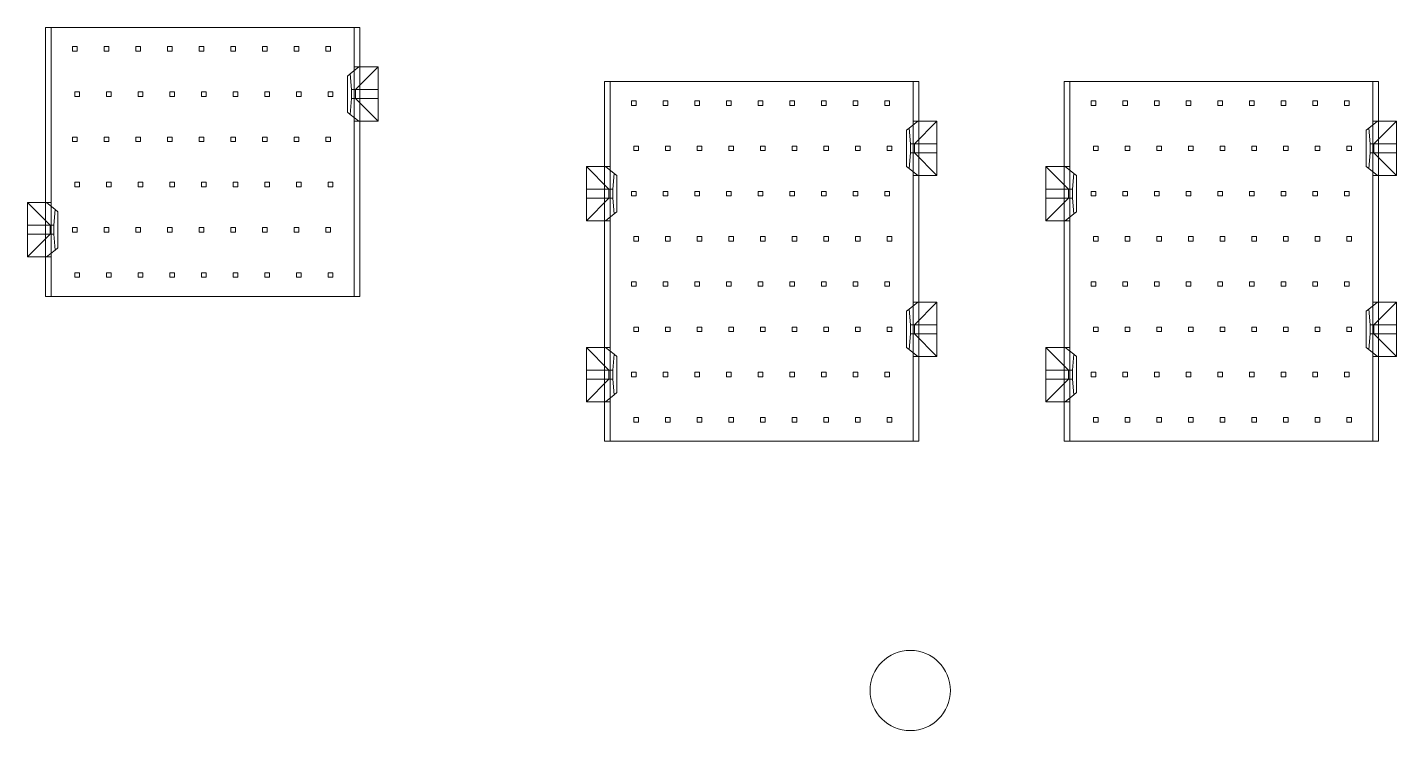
# Model space of a CAD drawing. Header units: millimetres. Extents: x -84 to 500, y -79 to 331.
# Drawn here: x 51.1 to 111.7, y 144.6 to 175.7 of the extents above; entities that cross this region are included whole.
import ezdxf
from ezdxf.lldxf.tags import DXFTag

# ---------------------------------------------------------------- set-up
doc = ezdxf.new("R2010")
doc.units = ezdxf.units.MM
tags = doc.linetypes.add('HIDDEN', pattern=[1.905, 1.27, -0.635]).pattern_tags.tags
tags[6:7] = [DXFTag(74, 4), DXFTag(75, 0), DXFTag(340, '0'), DXFTag(46, 1.0), DXFTag(50, 0.0), DXFTag(44, 0.0), DXFTag(45, 0.0)]
tags[4:5] = [DXFTag(74, 4), DXFTag(75, 0), DXFTag(340, '0'), DXFTag(46, 1.0), DXFTag(50, 0.0), DXFTag(44, 0.0), DXFTag(45, 0.0)]

msp = doc.modelspace()

# ---------------------------------------------------------------- linework, layer by layer
at = {"color": 7, "linetype": 'Continuous', "lineweight": 15}
for p, q in [((51.94, 167.92), (51.94, 175.67)), ((52.19, 175.67), (51.94, 175.67)), ((52.19, 175.67), (52.19, 167.92)), ((65.59, 175.67), (52.19, 175.67)), ((65.59, 173.92), (65.59, 175.67)), ((65.84, 175.67), (65.59, 175.67)), ((65.84, 175.67), (65.84, 173.92)), ((65.409, 173.615), (65.79, 173.92)), ((65.59, 173.92), (65.79, 173.92)), ((66.64, 173.92), (65.64, 172.92)), ((65.79, 173.92), (66.64, 173.92)), ((66.64, 173.92), (66.64, 172.92)), ((65.29, 173.52), (65.409, 173.615)), ((65.29, 171.92), (65.29, 173.52)), ((65.409, 173.615), (65.47, 172.92)), ((76.65, 173.27), (76.65, 169.52)), ((76.9, 173.27), (76.65, 173.27)), ((76.9, 173.27), (76.9, 169.52)), ((90.3, 173.27), (76.9, 173.27)), ((90.3, 171.52), (90.3, 173.27)), ((90.55, 173.27), (90.3, 173.27)), ((90.55, 173.27), (90.55, 171.52)), ((96.97, 173.27), (96.97, 169.52)), ((97.22, 173.27), (96.97, 173.27)), ((97.22, 173.27), (97.22, 169.52)), ((110.62, 173.27), (97.22, 173.27)), ((110.62, 171.52), (110.62, 173.27)), ((110.87, 173.27), (110.62, 173.27)), ((110.87, 173.27), (110.87, 171.52)), ((65.47, 172.52), (65.409, 171.825)), ((65.47, 172.92), (65.47, 172.52)), ((65.64, 172.92), (65.47, 172.92)), ((65.47, 172.52), (65.64, 172.52)), ((65.64, 172.52), (65.64, 172.92)), ((66.64, 172.92), (65.64, 172.92)), ((65.64, 172.52), (66.64, 172.52)), ((65.64, 172.52), (66.64, 171.52)), ((66.64, 172.92), (66.64, 172.52)), ((66.64, 172.52), (66.64, 171.52)), ((65.409, 171.825), (65.29, 171.92)), ((65.409, 171.825), (65.79, 171.52)), ((65.59, 163.77), (65.59, 171.52)), ((65.79, 171.52), (65.59, 171.52)), ((66.64, 171.52), (65.79, 171.52)), ((65.84, 163.77), (65.84, 171.52)), ((90.5, 171.52), (90.119, 171.215)), ((90.3, 171.52), (90.5, 171.52)), ((91.35, 171.52), (90.35, 170.52)), ((90.5, 171.52), (91.35, 171.52)), ((91.35, 171.52), (91.35, 170.52)), ((110.82, 171.52), (110.439, 171.215)), ((110.62, 171.52), (110.82, 171.52)), ((111.67, 171.52), (110.67, 170.52)), ((110.82, 171.52), (111.67, 171.52)), ((111.67, 171.52), (111.67, 170.52)), ((90, 171.12), (90.119, 171.215)), ((90, 169.52), (90, 171.12)), ((90.119, 171.215), (90.18, 170.52)), ((110.32, 171.12), (110.439, 171.215)), ((110.32, 169.52), (110.32, 171.12)), ((110.439, 171.215), (110.5, 170.52)), ((90.18, 170.12), (90.119, 169.425)), ((90.18, 170.52), (90.18, 170.12)), ((90.35, 170.52), (90.18, 170.52)), ((90.18, 170.12), (90.35, 170.12)), ((90.35, 170.12), (90.35, 170.52)), ((91.35, 170.52), (90.35, 170.52)), ((90.35, 170.12), (91.35, 169.12)), ((90.35, 170.12), (91.35, 170.12)), ((91.35, 170.52), (91.35, 170.12)), ((91.35, 170.12), (91.35, 169.12)), ((110.5, 170.12), (110.439, 169.425)), ((110.5, 170.52), (110.5, 170.12)), ((110.67, 170.52), (110.5, 170.52)), ((110.5, 170.12), (110.67, 170.12)), ((110.67, 170.12), (110.67, 170.52)), ((111.67, 170.52), (110.67, 170.52)), ((110.67, 170.12), (111.67, 169.12)), ((110.67, 170.12), (111.67, 170.12)), ((111.67, 170.52), (111.67, 170.12)), ((111.67, 170.12), (111.67, 169.12)), ((76.85, 168.52), (75.85, 169.52)), ((75.85, 168.52), (75.85, 169.52)), ((75.85, 169.52), (76.7, 169.52)), ((77.081, 169.215), (76.7, 169.52)), ((76.7, 169.52), (76.9, 169.52)), ((90.119, 169.425), (90, 169.52)), ((96.17, 169.52), (97.02, 169.52)), ((97.17, 168.52), (96.17, 169.52)), ((96.17, 168.52), (96.17, 169.52)), ((97.401, 169.215), (97.02, 169.52)), ((97.02, 169.52), (97.22, 169.52)), ((110.439, 169.425), (110.32, 169.52)), ((77.02, 168.52), (77.081, 169.215)), ((77.081, 169.215), (77.2, 169.12)), ((77.2, 169.12), (77.2, 167.52)), ((90.119, 169.425), (90.5, 169.12)), ((90.3, 163.52), (90.3, 169.12)), ((90.5, 169.12), (90.3, 169.12)), ((91.35, 169.12), (90.5, 169.12)), ((90.55, 169.12), (90.55, 163.52)), ((97.34, 168.52), (97.401, 169.215)), ((97.401, 169.215), (97.52, 169.12)), ((97.52, 169.12), (97.52, 167.52)), ((110.439, 169.425), (110.82, 169.12)), ((110.62, 163.52), (110.62, 169.12)), ((110.82, 169.12), (110.62, 169.12)), ((111.67, 169.12), (110.82, 169.12)), ((110.87, 169.12), (110.87, 163.52)), ((75.85, 168.12), (75.85, 168.52)), ((76.85, 168.52), (75.85, 168.52)), ((77.02, 168.52), (76.85, 168.52)), ((76.85, 168.52), (76.85, 168.12)), ((77.02, 168.12), (77.02, 168.52)), ((96.17, 168.12), (96.17, 168.52)), ((97.17, 168.52), (96.17, 168.52)), ((97.34, 168.52), (97.17, 168.52)), ((97.17, 168.52), (97.17, 168.12)), ((97.34, 168.12), (97.34, 168.52)), ((51.14, 167.92), (51.99, 167.92)), ((52.14, 166.92), (51.14, 167.92)), ((51.14, 166.92), (51.14, 167.92)), ((51.99, 167.92), (52.371, 167.615)), ((51.99, 167.92), (52.19, 167.92)), ((75.85, 167.12), (75.85, 168.12)), ((75.85, 167.12), (76.85, 168.12)), ((75.85, 168.12), (76.85, 168.12)), ((76.85, 168.12), (77.02, 168.12)), ((77.081, 167.425), (77.02, 168.12)), ((96.17, 167.12), (97.17, 168.12)), ((96.17, 168.12), (97.17, 168.12)), ((96.17, 167.12), (96.17, 168.12)), ((97.17, 168.12), (97.34, 168.12)), ((97.401, 167.425), (97.34, 168.12)), ((52.31, 166.92), (52.371, 167.615)), ((52.371, 167.615), (52.49, 167.52)), ((52.49, 167.52), (52.49, 165.92)), ((76.7, 167.12), (75.85, 167.12)), ((76.65, 161.52), (76.65, 167.12)), ((77.081, 167.425), (76.7, 167.12)), ((76.9, 167.12), (76.7, 167.12)), ((76.9, 167.12), (76.9, 161.52)), ((77.2, 167.52), (77.081, 167.425)), ((97.02, 167.12), (96.17, 167.12)), ((96.97, 161.52), (96.97, 167.12)), ((97.401, 167.425), (97.02, 167.12)), ((97.22, 167.12), (97.02, 167.12)), ((97.22, 167.12), (97.22, 161.52)), ((97.52, 167.52), (97.401, 167.425)), ((51.14, 166.52), (51.14, 166.92)), ((52.14, 166.92), (51.14, 166.92)), ((51.14, 166.52), (52.14, 166.52)), ((51.14, 165.52), (51.14, 166.52)), ((51.14, 165.52), (52.14, 166.52)), ((52.31, 166.92), (52.14, 166.92)), ((52.14, 166.92), (52.14, 166.52)), ((52.14, 166.52), (52.31, 166.52)), ((52.31, 166.52), (52.31, 166.92)), ((52.371, 165.825), (52.31, 166.52)), ((52.49, 165.92), (52.371, 165.825)), ((51.99, 165.52), (51.14, 165.52)), ((51.94, 163.77), (51.94, 165.52)), ((51.99, 165.52), (52.371, 165.825)), ((52.19, 165.52), (51.99, 165.52)), ((52.19, 165.52), (52.19, 163.77)), ((51.94, 163.77), (52.19, 163.77)), ((52.19, 163.77), (65.59, 163.77)), ((65.84, 163.77), (65.59, 163.77)), ((90.5, 163.52), (90.119, 163.215)), ((90.3, 163.52), (90.5, 163.52)), ((91.35, 163.52), (90.35, 162.52)), ((90.5, 163.52), (91.35, 163.52)), ((91.35, 163.52), (91.35, 162.52)), ((110.82, 163.52), (110.439, 163.215)), ((110.62, 163.52), (110.82, 163.52)), ((111.67, 163.52), (110.67, 162.52)), ((110.82, 163.52), (111.67, 163.52)), ((111.67, 163.52), (111.67, 162.52)), ((90, 163.12), (90.119, 163.215)), ((90, 161.52), (90, 163.12)), ((90.119, 163.215), (90.18, 162.52)), ((110.32, 163.12), (110.439, 163.215)), ((110.32, 161.52), (110.32, 163.12)), ((110.439, 163.215), (110.5, 162.52)), ((90.18, 162.52), (90.18, 162.12)), ((90.35, 162.52), (90.18, 162.52)), ((90.35, 162.12), (90.35, 162.52)), ((91.35, 162.52), (90.35, 162.52)), ((91.35, 162.52), (91.35, 162.12)), ((110.67, 162.52), (110.5, 162.52)), ((110.5, 162.52), (110.5, 162.12)), ((110.67, 162.12), (110.67, 162.52)), ((111.67, 162.52), (110.67, 162.52)), ((111.67, 162.52), (111.67, 162.12)), ((90.18, 162.12), (90.119, 161.425)), ((90.18, 162.12), (90.35, 162.12)), ((90.35, 162.12), (91.35, 162.12)), ((90.35, 162.12), (91.35, 161.12)), ((91.35, 162.12), (91.35, 161.12)), ((110.5, 162.12), (110.439, 161.425)), ((110.5, 162.12), (110.67, 162.12)), ((110.67, 162.12), (111.67, 162.12)), ((110.67, 162.12), (111.67, 161.12)), ((111.67, 162.12), (111.67, 161.12)), ((76.85, 160.52), (75.85, 161.52)), ((75.85, 160.52), (75.85, 161.52)), ((75.85, 161.52), (76.7, 161.52)), ((76.7, 161.52), (77.081, 161.215)), ((76.7, 161.52), (76.9, 161.52)), ((77.02, 160.52), (77.081, 161.215)), ((77.081, 161.215), (77.2, 161.12)), ((77.2, 161.12), (77.2, 159.52)), ((90.119, 161.425), (90, 161.52)), ((90.5, 161.12), (90.119, 161.425)), ((90.3, 157.37), (90.3, 161.12)), ((90.5, 161.12), (90.3, 161.12)), ((91.35, 161.12), (90.5, 161.12)), ((90.55, 161.12), (90.55, 157.37)), ((97.17, 160.52), (96.17, 161.52)), ((96.17, 160.52), (96.17, 161.52)), ((96.17, 161.52), (97.02, 161.52)), ((97.02, 161.52), (97.401, 161.215)), ((97.02, 161.52), (97.22, 161.52)), ((97.34, 160.52), (97.401, 161.215)), ((97.401, 161.215), (97.52, 161.12)), ((97.52, 161.12), (97.52, 159.52)), ((110.439, 161.425), (110.32, 161.52)), ((110.82, 161.12), (110.439, 161.425)), ((110.62, 157.37), (110.62, 161.12)), ((110.82, 161.12), (110.62, 161.12)), ((111.67, 161.12), (110.82, 161.12)), ((110.87, 161.12), (110.87, 157.37)), ((75.85, 160.12), (75.85, 160.52)), ((76.85, 160.52), (75.85, 160.52)), ((77.02, 160.52), (76.85, 160.52)), ((76.85, 160.52), (76.85, 160.12)), ((77.02, 160.12), (77.02, 160.52)), ((96.17, 160.12), (96.17, 160.52)), ((97.17, 160.52), (96.17, 160.52)), ((97.34, 160.52), (97.17, 160.52)), ((97.17, 160.52), (97.17, 160.12)), ((97.34, 160.12), (97.34, 160.52)), ((75.85, 159.12), (76.85, 160.12)), ((75.85, 159.12), (75.85, 160.12)), ((75.85, 160.12), (76.85, 160.12)), ((76.85, 160.12), (77.02, 160.12)), ((77.081, 159.425), (77.02, 160.12)), ((96.17, 159.12), (97.17, 160.12)), ((96.17, 159.12), (96.17, 160.12)), ((96.17, 160.12), (97.17, 160.12)), ((97.17, 160.12), (97.34, 160.12)), ((97.401, 159.425), (97.34, 160.12)), ((76.7, 159.12), (77.081, 159.425)), ((77.2, 159.52), (77.081, 159.425)), ((97.02, 159.12), (97.401, 159.425)), ((97.52, 159.52), (97.401, 159.425)), ((76.7, 159.12), (75.85, 159.12)), ((76.65, 157.37), (76.65, 159.12)), ((76.9, 159.12), (76.7, 159.12)), ((76.9, 159.12), (76.9, 157.37)), ((97.02, 159.12), (96.17, 159.12)), ((96.97, 157.37), (96.97, 159.12)), ((97.22, 159.12), (97.02, 159.12)), ((97.22, 159.12), (97.22, 157.37)), ((76.65, 157.37), (76.9, 157.37)), ((76.9, 157.37), (90.3, 157.37)), ((90.55, 157.37), (90.3, 157.37)), ((96.97, 157.37), (97.22, 157.37)), ((97.22, 157.37), (110.62, 157.37)), ((110.87, 157.37), (110.62, 157.37))]:
    msp.add_line(p, q, dxfattribs=at)
at = {"color": 7, "linetype": 'HIDDEN', "lineweight": 0}
for p, q in [((53.14, 174.82), (53.34, 174.82)), ((53.14, 174.82), (53.14, 174.62)), ((53.34, 174.62), (53.14, 174.62)), ((53.34, 174.82), (53.34, 174.62)), ((54.54, 174.82), (54.74, 174.82)), ((54.54, 174.82), (54.54, 174.62)), ((54.74, 174.62), (54.54, 174.62)), ((54.74, 174.82), (54.74, 174.62)), ((55.94, 174.82), (56.14, 174.82)), ((55.94, 174.82), (55.94, 174.62)), ((56.14, 174.62), (55.94, 174.62)), ((56.14, 174.82), (56.14, 174.62)), ((57.34, 174.82), (57.54, 174.82)), ((57.34, 174.82), (57.34, 174.62)), ((57.54, 174.62), (57.34, 174.62)), ((57.54, 174.82), (57.54, 174.62)), ((58.74, 174.82), (58.94, 174.82)), ((58.74, 174.82), (58.74, 174.62)), ((58.94, 174.62), (58.74, 174.62)), ((58.94, 174.82), (58.94, 174.62)), ((60.14, 174.82), (60.34, 174.82)), ((60.14, 174.82), (60.14, 174.62)), ((60.34, 174.62), (60.14, 174.62)), ((60.34, 174.82), (60.34, 174.62)), ((61.54, 174.82), (61.54, 174.62)), ((61.54, 174.82), (61.74, 174.82)), ((61.74, 174.62), (61.54, 174.62)), ((61.74, 174.82), (61.74, 174.62)), ((62.94, 174.82), (63.14, 174.82)), ((62.94, 174.82), (62.94, 174.62)), ((63.14, 174.62), (62.94, 174.62)), ((63.14, 174.82), (63.14, 174.62)), ((64.34, 174.82), (64.34, 174.62)), ((64.34, 174.82), (64.54, 174.82)), ((64.54, 174.62), (64.34, 174.62)), ((64.54, 174.82), (64.54, 174.62)), ((65.59, 171.52), (65.59, 173.92)), ((65.84, 173.92), (65.84, 171.52)), ((53.24, 172.82), (53.44, 172.82)), ((53.24, 172.62), (53.24, 172.82)), ((53.24, 172.62), (53.44, 172.62)), ((53.44, 172.82), (53.44, 172.62)), ((54.64, 172.82), (54.84, 172.82)), ((54.64, 172.62), (54.64, 172.82)), ((54.64, 172.62), (54.84, 172.62)), ((54.84, 172.82), (54.84, 172.62)), ((56.04, 172.82), (56.24, 172.82)), ((56.04, 172.62), (56.04, 172.82)), ((56.04, 172.62), (56.24, 172.62)), ((56.24, 172.82), (56.24, 172.62)), ((57.44, 172.62), (57.44, 172.82)), ((57.44, 172.82), (57.64, 172.82)), ((57.44, 172.62), (57.64, 172.62)), ((57.64, 172.82), (57.64, 172.62)), ((58.84, 172.82), (59.04, 172.82)), ((58.84, 172.62), (58.84, 172.82)), ((58.84, 172.62), (59.04, 172.62)), ((59.04, 172.82), (59.04, 172.62)), ((60.24, 172.82), (60.44, 172.82)), ((60.24, 172.62), (60.24, 172.82)), ((60.24, 172.62), (60.44, 172.62)), ((60.44, 172.82), (60.44, 172.62)), ((61.64, 172.82), (61.84, 172.82)), ((61.64, 172.62), (61.64, 172.82)), ((61.64, 172.62), (61.84, 172.62)), ((61.84, 172.82), (61.84, 172.62)), ((63.04, 172.82), (63.24, 172.82)), ((63.04, 172.62), (63.04, 172.82)), ((63.04, 172.62), (63.24, 172.62)), ((63.24, 172.82), (63.24, 172.62)), ((64.44, 172.82), (64.64, 172.82)), ((64.44, 172.62), (64.44, 172.82)), ((64.44, 172.62), (64.64, 172.62)), ((64.64, 172.82), (64.64, 172.62)), ((77.85, 172.42), (77.85, 172.22)), ((77.85, 172.42), (78.05, 172.42)), ((78.05, 172.22), (77.85, 172.22)), ((78.05, 172.42), (78.05, 172.22)), ((79.25, 172.42), (79.45, 172.42)), ((79.25, 172.42), (79.25, 172.22)), ((79.45, 172.22), (79.25, 172.22)), ((79.45, 172.42), (79.45, 172.22)), ((80.65, 172.42), (80.65, 172.22)), ((80.65, 172.42), (80.85, 172.42)), ((80.85, 172.22), (80.65, 172.22)), ((80.85, 172.42), (80.85, 172.22)), ((82.05, 172.42), (82.05, 172.22)), ((82.05, 172.42), (82.25, 172.42)), ((82.25, 172.22), (82.05, 172.22)), ((82.25, 172.42), (82.25, 172.22)), ((83.45, 172.42), (83.45, 172.22)), ((83.45, 172.42), (83.65, 172.42)), ((83.65, 172.22), (83.45, 172.22)), ((83.65, 172.42), (83.65, 172.22)), ((84.85, 172.42), (84.85, 172.22)), ((84.85, 172.42), (85.05, 172.42)), ((85.05, 172.22), (84.85, 172.22)), ((85.05, 172.42), (85.05, 172.22)), ((86.25, 172.42), (86.45, 172.42)), ((86.25, 172.42), (86.25, 172.22)), ((86.45, 172.22), (86.25, 172.22)), ((86.45, 172.42), (86.45, 172.22)), ((87.65, 172.42), (87.85, 172.42)), ((87.65, 172.42), (87.65, 172.22)), ((87.85, 172.22), (87.65, 172.22)), ((87.85, 172.42), (87.85, 172.22)), ((89.05, 172.42), (89.05, 172.22)), ((89.05, 172.42), (89.25, 172.42)), ((89.25, 172.22), (89.05, 172.22)), ((89.25, 172.42), (89.25, 172.22)), ((98.17, 172.42), (98.37, 172.42)), ((98.17, 172.42), (98.17, 172.22)), ((98.37, 172.22), (98.17, 172.22)), ((98.37, 172.42), (98.37, 172.22)), ((99.57, 172.42), (99.77, 172.42)), ((99.57, 172.42), (99.57, 172.22)), ((99.77, 172.22), (99.57, 172.22)), ((99.77, 172.42), (99.77, 172.22)), ((100.97, 172.42), (101.17, 172.42)), ((100.97, 172.42), (100.97, 172.22)), ((101.17, 172.22), (100.97, 172.22)), ((101.17, 172.42), (101.17, 172.22)), ((102.37, 172.42), (102.57, 172.42)), ((102.37, 172.42), (102.37, 172.22)), ((102.57, 172.22), (102.37, 172.22)), ((102.57, 172.42), (102.57, 172.22)), ((103.77, 172.42), (103.97, 172.42)), ((103.77, 172.42), (103.77, 172.22)), ((103.97, 172.22), (103.77, 172.22)), ((103.97, 172.42), (103.97, 172.22)), ((105.17, 172.42), (105.37, 172.42)), ((105.17, 172.42), (105.17, 172.22)), ((105.37, 172.22), (105.17, 172.22)), ((105.37, 172.42), (105.37, 172.22)), ((106.57, 172.42), (106.57, 172.22)), ((106.57, 172.42), (106.77, 172.42)), ((106.77, 172.22), (106.57, 172.22)), ((106.77, 172.42), (106.77, 172.22)), ((107.97, 172.42), (108.17, 172.42)), ((107.97, 172.42), (107.97, 172.22)), ((108.17, 172.22), (107.97, 172.22)), ((108.17, 172.42), (108.17, 172.22)), ((109.37, 172.42), (109.57, 172.42)), ((109.37, 172.42), (109.37, 172.22)), ((109.57, 172.22), (109.37, 172.22)), ((109.57, 172.42), (109.57, 172.22)), ((90.3, 169.12), (90.3, 171.52)), ((90.55, 171.52), (90.55, 169.12)), ((110.62, 169.12), (110.62, 171.52)), ((110.87, 171.52), (110.87, 169.12)), ((53.14, 170.82), (53.34, 170.82)), ((53.14, 170.82), (53.14, 170.62)), ((53.34, 170.82), (53.34, 170.62)), ((54.54, 170.82), (54.74, 170.82)), ((54.54, 170.82), (54.54, 170.62)), ((54.74, 170.82), (54.74, 170.62)), ((55.94, 170.82), (55.94, 170.62)), ((55.94, 170.82), (56.14, 170.82)), ((56.14, 170.82), (56.14, 170.62)), ((57.34, 170.82), (57.54, 170.82)), ((57.34, 170.82), (57.34, 170.62)), ((57.54, 170.82), (57.54, 170.62)), ((58.74, 170.82), (58.94, 170.82)), ((58.74, 170.82), (58.74, 170.62)), ((58.94, 170.82), (58.94, 170.62)), ((60.14, 170.82), (60.34, 170.82)), ((60.14, 170.82), (60.14, 170.62)), ((60.34, 170.82), (60.34, 170.62)), ((61.54, 170.82), (61.74, 170.82)), ((61.54, 170.82), (61.54, 170.62)), ((61.74, 170.82), (61.74, 170.62)), ((62.94, 170.82), (62.94, 170.62)), ((62.94, 170.82), (63.14, 170.82)), ((63.14, 170.82), (63.14, 170.62)), ((64.34, 170.82), (64.34, 170.62)), ((64.34, 170.82), (64.54, 170.82)), ((64.54, 170.82), (64.54, 170.62)), ((53.34, 170.62), (53.14, 170.62)), ((54.74, 170.62), (54.54, 170.62)), ((56.14, 170.62), (55.94, 170.62)), ((57.54, 170.62), (57.34, 170.62)), ((58.94, 170.62), (58.74, 170.62)), ((60.34, 170.62), (60.14, 170.62)), ((61.74, 170.62), (61.54, 170.62)), ((63.14, 170.62), (62.94, 170.62)), ((64.54, 170.62), (64.34, 170.62)), ((77.95, 170.42), (78.15, 170.42)), ((77.95, 170.22), (77.95, 170.42)), ((77.95, 170.22), (78.15, 170.22)), ((78.15, 170.42), (78.15, 170.22)), ((79.35, 170.22), (79.35, 170.42)), ((79.35, 170.42), (79.55, 170.42)), ((79.35, 170.22), (79.55, 170.22)), ((79.55, 170.42), (79.55, 170.22)), ((80.75, 170.22), (80.75, 170.42)), ((80.75, 170.42), (80.95, 170.42)), ((80.75, 170.22), (80.95, 170.22)), ((80.95, 170.42), (80.95, 170.22)), ((82.15, 170.42), (82.35, 170.42)), ((82.15, 170.22), (82.15, 170.42)), ((82.15, 170.22), (82.35, 170.22)), ((82.35, 170.42), (82.35, 170.22)), ((83.55, 170.42), (83.75, 170.42)), ((83.55, 170.22), (83.55, 170.42)), ((83.55, 170.22), (83.75, 170.22)), ((83.75, 170.42), (83.75, 170.22)), ((84.95, 170.42), (85.15, 170.42)), ((84.95, 170.22), (84.95, 170.42)), ((84.95, 170.22), (85.15, 170.22)), ((85.15, 170.42), (85.15, 170.22)), ((86.35, 170.22), (86.35, 170.42)), ((86.35, 170.42), (86.55, 170.42)), ((86.35, 170.22), (86.55, 170.22)), ((86.55, 170.42), (86.55, 170.22)), ((87.75, 170.22), (87.75, 170.42)), ((87.75, 170.42), (87.95, 170.42)), ((87.75, 170.22), (87.95, 170.22)), ((87.95, 170.42), (87.95, 170.22)), ((89.15, 170.22), (89.15, 170.42)), ((89.15, 170.42), (89.35, 170.42)), ((89.15, 170.22), (89.35, 170.22)), ((89.35, 170.42), (89.35, 170.22)), ((98.27, 170.22), (98.27, 170.42)), ((98.27, 170.42), (98.47, 170.42)), ((98.27, 170.22), (98.47, 170.22)), ((98.47, 170.42), (98.47, 170.22)), ((99.67, 170.42), (99.87, 170.42)), ((99.67, 170.22), (99.67, 170.42)), ((99.67, 170.22), (99.87, 170.22)), ((99.87, 170.42), (99.87, 170.22)), ((101.07, 170.42), (101.27, 170.42)), ((101.07, 170.22), (101.07, 170.42)), ((101.07, 170.22), (101.27, 170.22)), ((101.27, 170.42), (101.27, 170.22)), ((102.47, 170.42), (102.67, 170.42)), ((102.47, 170.22), (102.47, 170.42)), ((102.47, 170.22), (102.67, 170.22)), ((102.67, 170.42), (102.67, 170.22)), ((103.87, 170.22), (103.87, 170.42)), ((103.87, 170.42), (104.07, 170.42)), ((103.87, 170.22), (104.07, 170.22)), ((104.07, 170.42), (104.07, 170.22)), ((105.27, 170.22), (105.27, 170.42)), ((105.27, 170.42), (105.47, 170.42)), ((105.27, 170.22), (105.47, 170.22)), ((105.47, 170.42), (105.47, 170.22)), ((106.67, 170.22), (106.67, 170.42)), ((106.67, 170.42), (106.87, 170.42)), ((106.67, 170.22), (106.87, 170.22)), ((106.87, 170.42), (106.87, 170.22)), ((108.07, 170.22), (108.07, 170.42)), ((108.07, 170.42), (108.27, 170.42)), ((108.07, 170.22), (108.27, 170.22)), ((108.27, 170.42), (108.27, 170.22)), ((109.47, 170.42), (109.67, 170.42)), ((109.47, 170.22), (109.47, 170.42)), ((109.47, 170.22), (109.67, 170.22)), ((109.67, 170.42), (109.67, 170.22)), ((76.65, 167.12), (76.65, 169.52)), ((76.9, 167.12), (76.9, 169.52)), ((96.97, 167.12), (96.97, 169.52)), ((97.22, 167.12), (97.22, 169.52)), ((53.24, 168.82), (53.44, 168.82)), ((53.24, 168.62), (53.24, 168.82)), ((53.24, 168.62), (53.44, 168.62)), ((53.44, 168.82), (53.44, 168.62)), ((54.64, 168.82), (54.84, 168.82)), ((54.64, 168.62), (54.64, 168.82)), ((54.64, 168.62), (54.84, 168.62)), ((54.84, 168.82), (54.84, 168.62)), ((56.04, 168.62), (56.04, 168.82)), ((56.04, 168.82), (56.24, 168.82)), ((56.04, 168.62), (56.24, 168.62)), ((56.24, 168.82), (56.24, 168.62)), ((57.44, 168.62), (57.44, 168.82)), ((57.44, 168.82), (57.64, 168.82)), ((57.44, 168.62), (57.64, 168.62)), ((57.64, 168.82), (57.64, 168.62)), ((58.84, 168.62), (58.84, 168.82)), ((58.84, 168.82), (59.04, 168.82)), ((58.84, 168.62), (59.04, 168.62)), ((59.04, 168.82), (59.04, 168.62)), ((60.24, 168.82), (60.44, 168.82)), ((60.24, 168.62), (60.24, 168.82)), ((60.24, 168.62), (60.44, 168.62)), ((60.44, 168.82), (60.44, 168.62)), ((61.64, 168.82), (61.84, 168.82)), ((61.64, 168.62), (61.64, 168.82)), ((61.64, 168.62), (61.84, 168.62)), ((61.84, 168.82), (61.84, 168.62)), ((63.04, 168.62), (63.04, 168.82)), ((63.04, 168.82), (63.24, 168.82)), ((63.04, 168.62), (63.24, 168.62)), ((63.24, 168.82), (63.24, 168.62)), ((64.44, 168.82), (64.64, 168.82)), ((64.44, 168.62), (64.44, 168.82)), ((64.44, 168.62), (64.64, 168.62)), ((64.64, 168.82), (64.64, 168.62)), ((77.85, 168.42), (77.85, 168.22)), ((77.85, 168.42), (78.05, 168.42)), ((78.05, 168.42), (78.05, 168.22)), ((79.25, 168.42), (79.25, 168.22)), ((79.25, 168.42), (79.45, 168.42)), ((79.45, 168.42), (79.45, 168.22)), ((80.65, 168.42), (80.65, 168.22)), ((80.65, 168.42), (80.85, 168.42)), ((80.85, 168.42), (80.85, 168.22)), ((82.05, 168.42), (82.05, 168.22)), ((82.05, 168.42), (82.25, 168.42)), ((82.25, 168.42), (82.25, 168.22)), ((83.45, 168.42), (83.45, 168.22)), ((83.45, 168.42), (83.65, 168.42)), ((83.65, 168.42), (83.65, 168.22)), ((84.85, 168.42), (85.05, 168.42)), ((84.85, 168.42), (84.85, 168.22)), ((85.05, 168.42), (85.05, 168.22)), ((86.25, 168.42), (86.25, 168.22)), ((86.25, 168.42), (86.45, 168.42)), ((86.45, 168.42), (86.45, 168.22)), ((87.65, 168.42), (87.65, 168.22)), ((87.65, 168.42), (87.85, 168.42)), ((87.85, 168.42), (87.85, 168.22)), ((89.05, 168.42), (89.25, 168.42)), ((89.05, 168.42), (89.05, 168.22)), ((89.25, 168.42), (89.25, 168.22)), ((98.17, 168.42), (98.17, 168.22)), ((98.17, 168.42), (98.37, 168.42)), ((98.37, 168.42), (98.37, 168.22)), ((99.57, 168.42), (99.57, 168.22)), ((99.57, 168.42), (99.77, 168.42)), ((99.77, 168.42), (99.77, 168.22)), ((100.97, 168.42), (100.97, 168.22)), ((100.97, 168.42), (101.17, 168.42)), ((101.17, 168.42), (101.17, 168.22)), ((102.37, 168.42), (102.57, 168.42)), ((102.37, 168.42), (102.37, 168.22)), ((102.57, 168.42), (102.57, 168.22)), ((103.77, 168.42), (103.77, 168.22)), ((103.77, 168.42), (103.97, 168.42)), ((103.97, 168.42), (103.97, 168.22)), ((105.17, 168.42), (105.37, 168.42)), ((105.17, 168.42), (105.17, 168.22)), ((105.37, 168.42), (105.37, 168.22)), ((106.57, 168.42), (106.57, 168.22)), ((106.57, 168.42), (106.77, 168.42)), ((106.77, 168.42), (106.77, 168.22)), ((107.97, 168.42), (108.17, 168.42)), ((107.97, 168.42), (107.97, 168.22)), ((108.17, 168.42), (108.17, 168.22)), ((109.37, 168.42), (109.37, 168.22)), ((109.37, 168.42), (109.57, 168.42)), ((109.57, 168.42), (109.57, 168.22)), ((51.94, 165.52), (51.94, 167.92)), ((52.19, 165.52), (52.19, 167.92)), ((78.05, 168.22), (77.85, 168.22)), ((79.45, 168.22), (79.25, 168.22)), ((80.85, 168.22), (80.65, 168.22)), ((82.25, 168.22), (82.05, 168.22)), ((83.65, 168.22), (83.45, 168.22)), ((85.05, 168.22), (84.85, 168.22)), ((86.45, 168.22), (86.25, 168.22)), ((87.85, 168.22), (87.65, 168.22)), ((89.25, 168.22), (89.05, 168.22)), ((98.37, 168.22), (98.17, 168.22)), ((99.77, 168.22), (99.57, 168.22)), ((101.17, 168.22), (100.97, 168.22)), ((102.57, 168.22), (102.37, 168.22)), ((103.97, 168.22), (103.77, 168.22)), ((105.37, 168.22), (105.17, 168.22)), ((106.77, 168.22), (106.57, 168.22)), ((108.17, 168.22), (107.97, 168.22)), ((109.57, 168.22), (109.37, 168.22)), ((53.14, 166.82), (53.14, 166.62)), ((53.14, 166.82), (53.34, 166.82)), ((53.34, 166.62), (53.14, 166.62)), ((53.34, 166.82), (53.34, 166.62)), ((54.54, 166.82), (54.74, 166.82)), ((54.54, 166.82), (54.54, 166.62)), ((54.74, 166.62), (54.54, 166.62)), ((54.74, 166.82), (54.74, 166.62)), ((55.94, 166.82), (55.94, 166.62)), ((55.94, 166.82), (56.14, 166.82)), ((56.14, 166.62), (55.94, 166.62)), ((56.14, 166.82), (56.14, 166.62)), ((57.34, 166.82), (57.54, 166.82)), ((57.34, 166.82), (57.34, 166.62)), ((57.54, 166.62), (57.34, 166.62)), ((57.54, 166.82), (57.54, 166.62)), ((58.74, 166.82), (58.94, 166.82)), ((58.74, 166.82), (58.74, 166.62)), ((58.94, 166.62), (58.74, 166.62)), ((58.94, 166.82), (58.94, 166.62)), ((60.14, 166.82), (60.34, 166.82)), ((60.14, 166.82), (60.14, 166.62)), ((60.34, 166.62), (60.14, 166.62)), ((60.34, 166.82), (60.34, 166.62)), ((61.54, 166.82), (61.74, 166.82)), ((61.54, 166.82), (61.54, 166.62)), ((61.74, 166.62), (61.54, 166.62)), ((61.74, 166.82), (61.74, 166.62)), ((62.94, 166.82), (63.14, 166.82)), ((62.94, 166.82), (62.94, 166.62)), ((63.14, 166.62), (62.94, 166.62)), ((63.14, 166.82), (63.14, 166.62)), ((64.34, 166.82), (64.54, 166.82)), ((64.34, 166.82), (64.34, 166.62)), ((64.54, 166.62), (64.34, 166.62)), ((64.54, 166.82), (64.54, 166.62)), ((77.95, 166.42), (78.15, 166.42)), ((77.95, 166.22), (77.95, 166.42)), ((77.95, 166.22), (78.15, 166.22)), ((78.15, 166.42), (78.15, 166.22)), ((79.35, 166.42), (79.55, 166.42)), ((79.35, 166.22), (79.35, 166.42)), ((79.35, 166.22), (79.55, 166.22)), ((79.55, 166.42), (79.55, 166.22)), ((80.75, 166.42), (80.95, 166.42)), ((80.75, 166.22), (80.75, 166.42)), ((80.75, 166.22), (80.95, 166.22)), ((80.95, 166.42), (80.95, 166.22)), ((82.15, 166.42), (82.35, 166.42)), ((82.15, 166.22), (82.15, 166.42)), ((82.15, 166.22), (82.35, 166.22)), ((82.35, 166.42), (82.35, 166.22)), ((83.55, 166.42), (83.75, 166.42)), ((83.55, 166.22), (83.55, 166.42)), ((83.55, 166.22), (83.75, 166.22)), ((83.75, 166.42), (83.75, 166.22)), ((84.95, 166.42), (85.15, 166.42)), ((84.95, 166.22), (84.95, 166.42)), ((84.95, 166.22), (85.15, 166.22)), ((85.15, 166.42), (85.15, 166.22)), ((86.35, 166.42), (86.55, 166.42)), ((86.35, 166.22), (86.35, 166.42)), ((86.35, 166.22), (86.55, 166.22)), ((86.55, 166.42), (86.55, 166.22)), ((87.75, 166.42), (87.95, 166.42)), ((87.75, 166.22), (87.75, 166.42)), ((87.75, 166.22), (87.95, 166.22)), ((87.95, 166.42), (87.95, 166.22)), ((89.15, 166.22), (89.15, 166.42)), ((89.15, 166.42), (89.35, 166.42)), ((89.15, 166.22), (89.35, 166.22)), ((89.35, 166.42), (89.35, 166.22)), ((98.27, 166.22), (98.27, 166.42)), ((98.27, 166.42), (98.47, 166.42)), ((98.27, 166.22), (98.47, 166.22)), ((98.47, 166.42), (98.47, 166.22)), ((99.67, 166.22), (99.67, 166.42)), ((99.67, 166.42), (99.87, 166.42)), ((99.67, 166.22), (99.87, 166.22)), ((99.87, 166.42), (99.87, 166.22)), ((101.07, 166.42), (101.27, 166.42)), ((101.07, 166.22), (101.07, 166.42)), ((101.07, 166.22), (101.27, 166.22)), ((101.27, 166.42), (101.27, 166.22)), ((102.47, 166.42), (102.67, 166.42)), ((102.47, 166.22), (102.47, 166.42)), ((102.47, 166.22), (102.67, 166.22)), ((102.67, 166.42), (102.67, 166.22)), ((103.87, 166.42), (104.07, 166.42)), ((103.87, 166.22), (103.87, 166.42)), ((103.87, 166.22), (104.07, 166.22)), ((104.07, 166.42), (104.07, 166.22)), ((105.27, 166.42), (105.47, 166.42)), ((105.27, 166.22), (105.27, 166.42)), ((105.27, 166.22), (105.47, 166.22)), ((105.47, 166.42), (105.47, 166.22)), ((106.67, 166.22), (106.67, 166.42)), ((106.67, 166.42), (106.87, 166.42)), ((106.67, 166.22), (106.87, 166.22)), ((106.87, 166.42), (106.87, 166.22)), ((108.07, 166.22), (108.07, 166.42)), ((108.07, 166.42), (108.27, 166.42)), ((108.07, 166.22), (108.27, 166.22)), ((108.27, 166.42), (108.27, 166.22)), ((109.47, 166.42), (109.67, 166.42)), ((109.47, 166.22), (109.47, 166.42)), ((109.47, 166.22), (109.67, 166.22)), ((109.67, 166.42), (109.67, 166.22)), ((53.24, 164.62), (53.24, 164.82)), ((53.24, 164.82), (53.44, 164.82)), ((53.44, 164.82), (53.44, 164.62)), ((54.64, 164.62), (54.64, 164.82)), ((54.64, 164.82), (54.84, 164.82)), ((54.84, 164.82), (54.84, 164.62)), ((56.04, 164.62), (56.04, 164.82)), ((56.04, 164.82), (56.24, 164.82)), ((56.24, 164.82), (56.24, 164.62)), ((57.44, 164.62), (57.44, 164.82)), ((57.44, 164.82), (57.64, 164.82)), ((57.64, 164.82), (57.64, 164.62)), ((58.84, 164.62), (58.84, 164.82)), ((58.84, 164.82), (59.04, 164.82)), ((59.04, 164.82), (59.04, 164.62)), ((60.24, 164.82), (60.44, 164.82)), ((60.24, 164.62), (60.24, 164.82)), ((60.44, 164.82), (60.44, 164.62)), ((61.64, 164.82), (61.84, 164.82)), ((61.64, 164.62), (61.64, 164.82)), ((61.84, 164.82), (61.84, 164.62)), ((63.04, 164.82), (63.24, 164.82)), ((63.04, 164.62), (63.04, 164.82)), ((63.24, 164.82), (63.24, 164.62)), ((64.44, 164.62), (64.44, 164.82)), ((64.44, 164.82), (64.64, 164.82)), ((64.64, 164.82), (64.64, 164.62)), ((53.24, 164.62), (53.44, 164.62)), ((54.64, 164.62), (54.84, 164.62)), ((56.04, 164.62), (56.24, 164.62)), ((57.44, 164.62), (57.64, 164.62)), ((58.84, 164.62), (59.04, 164.62)), ((60.24, 164.62), (60.44, 164.62)), ((61.64, 164.62), (61.84, 164.62)), ((63.04, 164.62), (63.24, 164.62)), ((64.44, 164.62), (64.64, 164.62)), ((77.85, 164.42), (78.05, 164.42)), ((77.85, 164.42), (77.85, 164.22)), ((78.05, 164.22), (77.85, 164.22)), ((78.05, 164.42), (78.05, 164.22)), ((79.25, 164.42), (79.25, 164.22)), ((79.25, 164.42), (79.45, 164.42)), ((79.45, 164.22), (79.25, 164.22)), ((79.45, 164.42), (79.45, 164.22)), ((80.65, 164.42), (80.65, 164.22)), ((80.65, 164.42), (80.85, 164.42)), ((80.85, 164.22), (80.65, 164.22)), ((80.85, 164.42), (80.85, 164.22)), ((82.05, 164.42), (82.05, 164.22)), ((82.05, 164.42), (82.25, 164.42)), ((82.25, 164.22), (82.05, 164.22)), ((82.25, 164.42), (82.25, 164.22)), ((83.45, 164.42), (83.45, 164.22)), ((83.45, 164.42), (83.65, 164.42)), ((83.65, 164.22), (83.45, 164.22)), ((83.65, 164.42), (83.65, 164.22)), ((84.85, 164.42), (84.85, 164.22)), ((84.85, 164.42), (85.05, 164.42)), ((85.05, 164.22), (84.85, 164.22)), ((85.05, 164.42), (85.05, 164.22)), ((86.25, 164.42), (86.25, 164.22)), ((86.25, 164.42), (86.45, 164.42)), ((86.45, 164.22), (86.25, 164.22)), ((86.45, 164.42), (86.45, 164.22)), ((87.65, 164.42), (87.65, 164.22)), ((87.65, 164.42), (87.85, 164.42)), ((87.85, 164.22), (87.65, 164.22)), ((87.85, 164.42), (87.85, 164.22)), ((89.05, 164.42), (89.25, 164.42)), ((89.05, 164.42), (89.05, 164.22)), ((89.25, 164.22), (89.05, 164.22)), ((89.25, 164.42), (89.25, 164.22)), ((98.17, 164.42), (98.17, 164.22)), ((98.17, 164.42), (98.37, 164.42)), ((98.37, 164.22), (98.17, 164.22)), ((98.37, 164.42), (98.37, 164.22)), ((99.57, 164.42), (99.57, 164.22)), ((99.57, 164.42), (99.77, 164.42)), ((99.77, 164.22), (99.57, 164.22)), ((99.77, 164.42), (99.77, 164.22)), ((100.97, 164.42), (100.97, 164.22)), ((100.97, 164.42), (101.17, 164.42)), ((101.17, 164.22), (100.97, 164.22)), ((101.17, 164.42), (101.17, 164.22)), ((102.37, 164.42), (102.37, 164.22)), ((102.37, 164.42), (102.57, 164.42)), ((102.57, 164.22), (102.37, 164.22)), ((102.57, 164.42), (102.57, 164.22)), ((103.77, 164.42), (103.77, 164.22)), ((103.77, 164.42), (103.97, 164.42)), ((103.97, 164.22), (103.77, 164.22)), ((103.97, 164.42), (103.97, 164.22)), ((105.17, 164.42), (105.17, 164.22)), ((105.17, 164.42), (105.37, 164.42)), ((105.37, 164.22), (105.17, 164.22)), ((105.37, 164.42), (105.37, 164.22)), ((106.57, 164.42), (106.57, 164.22)), ((106.57, 164.42), (106.77, 164.42)), ((106.77, 164.22), (106.57, 164.22)), ((106.77, 164.42), (106.77, 164.22)), ((107.97, 164.42), (107.97, 164.22)), ((107.97, 164.42), (108.17, 164.42)), ((108.17, 164.22), (107.97, 164.22)), ((108.17, 164.42), (108.17, 164.22)), ((109.37, 164.42), (109.37, 164.22)), ((109.37, 164.42), (109.57, 164.42)), ((109.57, 164.22), (109.37, 164.22)), ((109.57, 164.42), (109.57, 164.22)), ((90.3, 161.12), (90.3, 163.52)), ((90.55, 163.52), (90.55, 161.12)), ((110.62, 161.12), (110.62, 163.52)), ((110.87, 163.52), (110.87, 161.12)), ((77.95, 162.22), (77.95, 162.42)), ((77.95, 162.42), (78.15, 162.42)), ((78.15, 162.42), (78.15, 162.22)), ((79.35, 162.22), (79.35, 162.42)), ((79.35, 162.42), (79.55, 162.42)), ((79.55, 162.42), (79.55, 162.22)), ((80.75, 162.42), (80.95, 162.42)), ((80.75, 162.22), (80.75, 162.42)), ((80.95, 162.42), (80.95, 162.22)), ((82.15, 162.42), (82.35, 162.42)), ((82.15, 162.22), (82.15, 162.42)), ((82.35, 162.42), (82.35, 162.22)), ((83.55, 162.42), (83.75, 162.42)), ((83.55, 162.22), (83.55, 162.42)), ((83.75, 162.42), (83.75, 162.22)), ((84.95, 162.22), (84.95, 162.42)), ((84.95, 162.42), (85.15, 162.42)), ((85.15, 162.42), (85.15, 162.22)), ((86.35, 162.42), (86.55, 162.42)), ((86.35, 162.22), (86.35, 162.42)), ((86.55, 162.42), (86.55, 162.22)), ((87.75, 162.22), (87.75, 162.42)), ((87.75, 162.42), (87.95, 162.42)), ((87.95, 162.42), (87.95, 162.22)), ((89.15, 162.42), (89.35, 162.42)), ((89.15, 162.22), (89.15, 162.42)), ((89.35, 162.42), (89.35, 162.22)), ((98.27, 162.22), (98.27, 162.42)), ((98.27, 162.42), (98.47, 162.42)), ((98.47, 162.42), (98.47, 162.22)), ((99.67, 162.42), (99.87, 162.42)), ((99.67, 162.22), (99.67, 162.42)), ((99.87, 162.42), (99.87, 162.22)), ((101.07, 162.22), (101.07, 162.42)), ((101.07, 162.42), (101.27, 162.42)), ((101.27, 162.42), (101.27, 162.22)), ((102.47, 162.22), (102.47, 162.42)), ((102.47, 162.42), (102.67, 162.42)), ((102.67, 162.42), (102.67, 162.22)), ((103.87, 162.22), (103.87, 162.42)), ((103.87, 162.42), (104.07, 162.42)), ((104.07, 162.42), (104.07, 162.22)), ((105.27, 162.22), (105.27, 162.42)), ((105.27, 162.42), (105.47, 162.42)), ((105.47, 162.42), (105.47, 162.22)), ((106.67, 162.22), (106.67, 162.42)), ((106.67, 162.42), (106.87, 162.42)), ((106.87, 162.42), (106.87, 162.22)), ((108.07, 162.22), (108.07, 162.42)), ((108.07, 162.42), (108.27, 162.42)), ((108.27, 162.42), (108.27, 162.22)), ((109.47, 162.22), (109.47, 162.42)), ((109.47, 162.42), (109.67, 162.42)), ((109.67, 162.42), (109.67, 162.22)), ((77.95, 162.22), (78.15, 162.22)), ((79.35, 162.22), (79.55, 162.22)), ((80.75, 162.22), (80.95, 162.22)), ((82.15, 162.22), (82.35, 162.22)), ((83.55, 162.22), (83.75, 162.22)), ((84.95, 162.22), (85.15, 162.22)), ((86.35, 162.22), (86.55, 162.22)), ((87.75, 162.22), (87.95, 162.22)), ((89.15, 162.22), (89.35, 162.22)), ((98.27, 162.22), (98.47, 162.22)), ((99.67, 162.22), (99.87, 162.22)), ((101.07, 162.22), (101.27, 162.22)), ((102.47, 162.22), (102.67, 162.22)), ((103.87, 162.22), (104.07, 162.22)), ((105.27, 162.22), (105.47, 162.22)), ((106.67, 162.22), (106.87, 162.22)), ((108.07, 162.22), (108.27, 162.22)), ((109.47, 162.22), (109.67, 162.22)), ((76.65, 159.12), (76.65, 161.52)), ((76.9, 159.12), (76.9, 161.52)), ((96.97, 159.12), (96.97, 161.52)), ((97.22, 159.12), (97.22, 161.52)), ((77.85, 160.42), (78.05, 160.42)), ((77.85, 160.42), (77.85, 160.22)), ((78.05, 160.42), (78.05, 160.22)), ((79.25, 160.42), (79.45, 160.42)), ((79.25, 160.42), (79.25, 160.22)), ((79.45, 160.42), (79.45, 160.22)), ((80.65, 160.42), (80.85, 160.42)), ((80.65, 160.42), (80.65, 160.22)), ((80.85, 160.42), (80.85, 160.22)), ((82.05, 160.42), (82.25, 160.42)), ((82.05, 160.42), (82.05, 160.22)), ((82.25, 160.42), (82.25, 160.22)), ((83.45, 160.42), (83.65, 160.42)), ((83.45, 160.42), (83.45, 160.22)), ((83.65, 160.42), (83.65, 160.22)), ((84.85, 160.42), (85.05, 160.42)), ((84.85, 160.42), (84.85, 160.22)), ((85.05, 160.42), (85.05, 160.22)), ((86.25, 160.42), (86.45, 160.42)), ((86.25, 160.42), (86.25, 160.22)), ((86.45, 160.42), (86.45, 160.22)), ((87.65, 160.42), (87.85, 160.42)), ((87.65, 160.42), (87.65, 160.22)), ((87.85, 160.42), (87.85, 160.22)), ((89.05, 160.42), (89.25, 160.42)), ((89.05, 160.42), (89.05, 160.22)), ((89.25, 160.42), (89.25, 160.22)), ((98.17, 160.42), (98.37, 160.42)), ((98.17, 160.42), (98.17, 160.22)), ((98.37, 160.42), (98.37, 160.22)), ((99.57, 160.42), (99.57, 160.22)), ((99.57, 160.42), (99.77, 160.42)), ((99.77, 160.42), (99.77, 160.22)), ((100.97, 160.42), (100.97, 160.22)), ((100.97, 160.42), (101.17, 160.42)), ((101.17, 160.42), (101.17, 160.22)), ((102.37, 160.42), (102.37, 160.22)), ((102.37, 160.42), (102.57, 160.42)), ((102.57, 160.42), (102.57, 160.22)), ((103.77, 160.42), (103.77, 160.22)), ((103.77, 160.42), (103.97, 160.42)), ((103.97, 160.42), (103.97, 160.22)), ((105.17, 160.42), (105.17, 160.22)), ((105.17, 160.42), (105.37, 160.42)), ((105.37, 160.42), (105.37, 160.22)), ((106.57, 160.42), (106.57, 160.22)), ((106.57, 160.42), (106.77, 160.42)), ((106.77, 160.42), (106.77, 160.22)), ((107.97, 160.42), (107.97, 160.22)), ((107.97, 160.42), (108.17, 160.42)), ((108.17, 160.42), (108.17, 160.22)), ((109.37, 160.42), (109.37, 160.22)), ((109.37, 160.42), (109.57, 160.42)), ((109.57, 160.42), (109.57, 160.22)), ((78.05, 160.22), (77.85, 160.22)), ((79.45, 160.22), (79.25, 160.22)), ((80.85, 160.22), (80.65, 160.22)), ((82.25, 160.22), (82.05, 160.22)), ((83.65, 160.22), (83.45, 160.22)), ((85.05, 160.22), (84.85, 160.22)), ((86.45, 160.22), (86.25, 160.22)), ((87.85, 160.22), (87.65, 160.22)), ((89.25, 160.22), (89.05, 160.22)), ((98.37, 160.22), (98.17, 160.22)), ((99.77, 160.22), (99.57, 160.22)), ((101.17, 160.22), (100.97, 160.22)), ((102.57, 160.22), (102.37, 160.22)), ((103.97, 160.22), (103.77, 160.22)), ((105.37, 160.22), (105.17, 160.22)), ((106.77, 160.22), (106.57, 160.22)), ((108.17, 160.22), (107.97, 160.22)), ((109.57, 160.22), (109.37, 160.22)), ((77.95, 158.42), (78.15, 158.42)), ((77.95, 158.22), (77.95, 158.42)), ((77.95, 158.22), (78.15, 158.22)), ((78.15, 158.42), (78.15, 158.22)), ((79.35, 158.42), (79.55, 158.42)), ((79.35, 158.22), (79.35, 158.42)), ((79.35, 158.22), (79.55, 158.22)), ((79.55, 158.42), (79.55, 158.22)), ((80.75, 158.42), (80.95, 158.42)), ((80.75, 158.22), (80.75, 158.42)), ((80.75, 158.22), (80.95, 158.22)), ((80.95, 158.42), (80.95, 158.22)), ((82.15, 158.22), (82.15, 158.42)), ((82.15, 158.42), (82.35, 158.42)), ((82.15, 158.22), (82.35, 158.22)), ((82.35, 158.42), (82.35, 158.22)), ((83.55, 158.42), (83.75, 158.42)), ((83.55, 158.22), (83.55, 158.42)), ((83.55, 158.22), (83.75, 158.22)), ((83.75, 158.42), (83.75, 158.22)), ((84.95, 158.22), (84.95, 158.42)), ((84.95, 158.42), (85.15, 158.42)), ((84.95, 158.22), (85.15, 158.22)), ((85.15, 158.42), (85.15, 158.22)), ((86.35, 158.22), (86.35, 158.42)), ((86.35, 158.42), (86.55, 158.42)), ((86.35, 158.22), (86.55, 158.22)), ((86.55, 158.42), (86.55, 158.22)), ((87.75, 158.22), (87.75, 158.42)), ((87.75, 158.42), (87.95, 158.42)), ((87.75, 158.22), (87.95, 158.22)), ((87.95, 158.42), (87.95, 158.22)), ((89.15, 158.22), (89.15, 158.42)), ((89.15, 158.42), (89.35, 158.42)), ((89.15, 158.22), (89.35, 158.22)), ((89.35, 158.42), (89.35, 158.22)), ((98.27, 158.42), (98.47, 158.42)), ((98.27, 158.22), (98.27, 158.42)), ((98.27, 158.22), (98.47, 158.22)), ((98.47, 158.42), (98.47, 158.22)), ((99.67, 158.22), (99.67, 158.42)), ((99.67, 158.42), (99.87, 158.42)), ((99.67, 158.22), (99.87, 158.22)), ((99.87, 158.42), (99.87, 158.22)), ((101.07, 158.22), (101.07, 158.42)), ((101.07, 158.42), (101.27, 158.42)), ((101.07, 158.22), (101.27, 158.22)), ((101.27, 158.42), (101.27, 158.22)), ((102.47, 158.42), (102.67, 158.42)), ((102.47, 158.22), (102.47, 158.42)), ((102.47, 158.22), (102.67, 158.22)), ((102.67, 158.42), (102.67, 158.22)), ((103.87, 158.42), (104.07, 158.42)), ((103.87, 158.22), (103.87, 158.42)), ((103.87, 158.22), (104.07, 158.22)), ((104.07, 158.42), (104.07, 158.22)), ((105.27, 158.42), (105.47, 158.42)), ((105.27, 158.22), (105.27, 158.42)), ((105.27, 158.22), (105.47, 158.22)), ((105.47, 158.42), (105.47, 158.22)), ((106.67, 158.22), (106.67, 158.42)), ((106.67, 158.42), (106.87, 158.42)), ((106.67, 158.22), (106.87, 158.22)), ((106.87, 158.42), (106.87, 158.22)), ((108.07, 158.22), (108.07, 158.42)), ((108.07, 158.42), (108.27, 158.42)), ((108.07, 158.22), (108.27, 158.22)), ((108.27, 158.42), (108.27, 158.22)), ((109.47, 158.42), (109.67, 158.42)), ((109.47, 158.22), (109.47, 158.42)), ((109.47, 158.22), (109.67, 158.22)), ((109.67, 158.42), (109.67, 158.22))]:
    msp.add_line(p, q, dxfattribs=at)
at = {"color": 7, "linetype": 'Continuous', "lineweight": 15}
msp.add_circle((90.17, 146.35), 1.775, dxfattribs=at)

doc.saveas('drawing.dxf')
